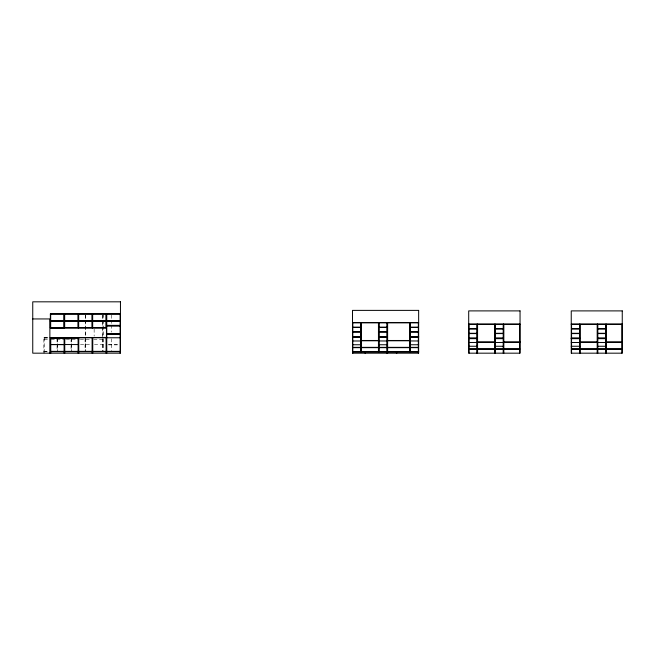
<?xml version="1.0" encoding="UTF-8"?>
<svg xmlns="http://www.w3.org/2000/svg" width="655" height="655" viewBox="0 0 655 655"><rect width="100%" height="100%" fill="white"/><g stroke="black" fill="none" stroke-linecap="round" stroke-linejoin="round"><path stroke-width="0.49" stroke-dasharray="3.27 2.46" d="M47.921 337.431L43.877 337.431L43.877 353.176M43.877 337.767L48.691 337.767M44.18 338.078L48.142 338.078M44.18 339.478L50.124 339.478M51.115 339.478L65.32 339.478M66.278 339.478L79.32 339.478M80.278 339.478L91.184 339.478M93.714 339.478L105.185 339.478M80.45 344.563L90.447 344.563M94.451 344.563L104.456 344.563M108.452 344.563L118.457 344.563M108.452 344.874L118.457 344.874M43.877 351.358L48.691 351.358M43.877 351.669L48.691 351.669M111.686 315.12L111.686 319.124M111.686 320.123L111.686 324.135M111.686 325.134L111.686 332.142M111.686 338.766L111.686 350.679M103.22 314.113L103.22 319.124M103.22 320.123L103.22 336.154M103.22 338.741L103.22 350.392M102.909 315.12L102.909 336.154M102.909 338.741L102.909 350.679M102.598 315.12L102.598 321.13M102.598 322.129L102.598 337.153M102.598 338.741L102.598 351.358M94.14 329.137L94.14 336.154M85.674 315.12L85.674 319.124M85.674 320.123L85.674 336.154M85.674 337.767L85.674 350.392M85.363 315.12L85.363 337.153M85.363 338.741L85.363 350.679M85.06 338.741L85.06 350.392M71.673 337.767L71.673 342.622M71.673 343.597L71.673 350.392M71.362 338.741L71.362 350.679M71.059 338.741L71.059 344.563M71.059 345.537L71.059 350.392M57.673 337.767L57.673 342.622M57.673 343.597L57.673 350.392M57.362 338.741L57.362 350.679M57.059 338.741L57.059 344.563M57.059 345.537L57.059 350.392M44.18 337.767L44.18 351.358M44.18 351.669L44.18 353.176"/><path stroke-width="0.98" d="M120.454 313.81L50.361 313.81L50.361 328.016L106.364 328.016L106.364 313.81M50.361 314.113L120.454 314.113M32.75 318.944L49.87 318.944L49.87 353.176M50.361 320.606L120.454 320.606M50.435 320.844L64.296 320.844L64.296 313.876M50.361 320.909L120.454 320.909M50.361 321.22L120.454 321.22M352.496 322.538L418.651 322.538M352.496 322.841L418.651 322.841M468.702 324.045L520.045 324.045M571.242 324.045L622.25 324.045M468.702 324.348L520.045 324.348M571.242 324.348L622.25 324.348M106.454 325.363L120.454 325.363M106.454 325.666L120.454 325.666M106.454 325.977L120.454 325.977M352.808 327.156L360.749 327.156M379.065 327.156L387.007 327.156M410.407 327.156L418.348 327.156M352.808 327.467L360.749 327.467M379.065 327.467L387.007 327.467M410.407 327.467L418.348 327.467M50.361 327.705L106.364 327.705M50.435 327.942L64.296 327.942L64.296 320.983M469.005 328.663L476.946 328.663M495.262 328.663L503.204 328.663M571.553 328.663L579.495 328.663M597.81 328.663L605.752 328.663M469.005 328.974L476.946 328.974M495.262 328.974L503.204 328.974M571.553 328.974L579.495 328.974M597.81 328.974L605.752 328.974M352.808 331.782L360.749 331.782M379.065 331.782L387.007 331.782M410.407 331.782L418.348 331.782M352.808 332.085L360.749 332.085M379.065 332.085L387.007 332.085M410.407 332.085L418.348 332.085M469.005 333.289L476.946 333.289M495.262 333.289L503.204 333.289M571.553 333.289L579.495 333.289M597.81 333.289L605.752 333.289M106.454 333.682L120.454 333.682M469.005 333.591L476.946 333.591M495.262 333.591L503.204 333.591M571.553 333.591L579.495 333.591M597.81 333.591L605.752 333.591M106.454 333.985L120.454 333.985M106.454 334.296L120.454 334.296M352.496 336.539L361.061 336.539M378.754 336.539L387.31 336.539M410.095 336.539L418.651 336.539M352.496 336.842L361.061 336.842M378.754 336.842L387.31 336.842M410.095 336.842L418.651 336.842M352.496 337.186L361.061 337.153M378.754 337.186L387.31 337.153M410.095 337.153L418.651 337.153M106.454 337.431L50.108 337.767L120.454 337.767M50.517 337.841L64.378 337.841M468.702 338.046L477.258 338.046M494.959 338.046L503.515 338.046M571.242 338.046L579.798 338.046M597.499 338.046L606.055 338.046M50.754 338.078L64.141 338.078M64.755 338.078L78.141 338.078M468.702 338.348L477.258 338.348M494.959 338.348L503.515 338.348M571.242 338.348L579.798 338.348M597.499 338.348L606.055 338.348M468.702 338.66L477.258 338.66M494.959 338.66L503.515 338.66M571.242 338.66L579.798 338.66M597.499 338.66L606.055 338.66M361.061 340.477L378.754 340.477M387.31 340.477L410.095 340.477M361.061 340.78L378.754 340.78M387.31 340.78L410.095 340.78M352.496 340.985L361.061 340.985M378.754 340.952L387.31 340.985M410.095 340.952L418.651 340.985M477.258 341.984L494.959 341.984M503.515 341.984L520.045 341.984M579.798 341.984L597.499 341.984M606.055 341.984L622.25 341.984M477.258 342.287L494.959 342.287M503.515 342.287L520.045 342.287M579.798 342.287L597.499 342.287M606.055 342.287L622.25 342.287M468.702 342.491L477.258 342.459M494.959 342.491L503.515 342.459M571.242 342.491L579.798 342.491M597.499 342.459L606.055 342.491M50.517 344.497L78.453 344.563M50.517 344.636L64.378 344.636M352.496 344.751L361.061 344.751M378.754 344.751L387.31 344.751M410.095 344.751L418.651 344.751M468.702 346.258L477.258 346.258M494.959 346.258L503.515 346.258M571.242 346.258L579.798 346.258M597.499 346.258L606.055 346.258M352.808 347.355L360.749 347.355M361.363 347.355L378.451 347.355M379.065 347.355L387.007 347.355M387.621 347.355L409.784 347.355M410.407 347.355L418.348 347.355M352.808 347.666L360.749 347.666M361.363 347.666L378.451 347.666M379.065 347.666L387.007 347.666M387.621 347.666L409.784 347.666M410.407 347.666L418.348 347.666M469.005 348.861L476.946 348.861M477.569 348.861L494.648 348.861M495.262 348.861L503.204 348.861M503.826 348.861L519.742 348.861M571.553 348.861L579.495 348.861M580.109 348.861L597.188 348.861M597.81 348.861L605.752 348.861M606.366 348.861L621.939 348.861M469.005 349.172L476.946 349.172M477.569 349.172L494.648 349.172M495.262 349.172L503.204 349.172M503.826 349.172L519.742 349.172M571.553 349.172L579.495 349.172M580.109 349.172L597.188 349.172M597.81 349.172L605.752 349.172M606.366 349.172L621.939 349.172M50.451 351.358L120.454 351.358M50.451 351.669L120.454 351.669M352.496 351.669L418.651 351.669M352.496 351.972L418.651 351.972M621.939 324.348L621.939 341.984M621.939 342.287L621.939 353.176M606.366 324.348L606.366 341.984M606.366 342.287L606.366 353.176M606.055 324.045L606.055 353.176M605.752 324.348L605.752 338.046M605.752 338.66L605.752 353.176M597.81 324.348L597.81 338.046M597.81 338.66L597.81 353.176M597.499 324.045L597.499 353.176M597.188 324.348L597.188 341.984M597.188 342.287L597.188 353.176M580.109 324.348L580.109 341.984M580.109 342.287L580.109 353.176M579.798 324.045L579.798 353.176M579.495 324.348L579.495 338.046M579.495 338.66L579.495 353.176M571.553 324.348L571.553 338.046M571.553 338.66L571.553 353.176M519.742 324.348L519.742 341.984M519.742 342.287L519.742 353.176M503.826 324.348L503.826 341.984M503.826 342.287L503.826 353.176M503.515 324.045L503.515 353.176M503.204 324.348L503.204 338.046M503.204 338.66L503.204 353.176M495.262 324.348L495.262 338.046M495.262 338.66L495.262 353.176M494.959 324.045L494.959 353.176M494.648 324.348L494.648 341.984M494.648 342.287L494.648 353.176M477.569 324.348L477.569 341.984M477.569 342.287L477.569 353.176M477.258 324.045L477.258 353.176M476.946 324.348L476.946 338.046M476.946 338.66L476.946 353.176M469.005 324.348L469.005 338.046M469.005 338.66L469.005 353.176M418.348 322.841L418.348 336.539M418.348 337.153L418.348 351.669M418.348 351.972L418.348 353.176M410.407 322.841L410.407 336.539M410.407 337.153L410.407 351.669M410.095 322.538L410.095 351.669M409.784 322.841L409.784 340.477M409.784 340.78L409.784 351.669M396.758 351.972L396.758 353.176M396.455 351.972L396.455 353.176M387.621 322.841L387.621 340.477M387.621 340.78L387.621 351.669M387.621 351.972L387.621 353.176M387.31 322.538L387.31 353.176M387.007 322.841L387.007 336.539M387.007 337.153L387.007 351.669M387.007 351.972L387.007 353.176M379.065 322.841L379.065 336.539M379.065 337.153L379.065 351.669M378.754 322.538L378.754 351.669M378.451 322.841L378.451 340.477M378.451 340.78L378.451 351.669M365.424 351.972L365.424 353.176M365.113 351.972L365.113 353.176M361.363 322.841L361.363 340.477M361.363 340.78L361.363 351.669M361.061 322.538L361.061 351.669M360.749 322.841L360.749 336.539M360.749 337.153L360.749 351.669M352.808 322.841L352.808 336.539M352.808 337.153L352.808 351.669M352.808 351.972L352.808 353.176M120.143 314.113L120.143 320.606M120.143 321.22L120.143 325.363M120.143 325.977L120.143 333.682M120.143 334.296L120.143 351.358M120.143 351.669L120.143 353.176M106.757 314.113L106.757 320.606M106.757 321.22L106.757 325.363M106.757 325.977L106.757 333.682M106.757 334.296L106.757 351.358M106.757 351.669L106.757 353.176M106.454 313.81L106.454 353.176M106.143 337.767L106.143 351.358M106.143 351.669L106.143 353.176M106.061 314.113L106.061 320.606M106.061 321.22L106.061 327.705M92.756 337.767L92.756 351.358M92.756 351.669L92.756 353.176M92.674 314.113L92.674 320.606M92.674 321.22L92.674 327.705M92.363 313.81L92.363 328.016M92.453 337.767L92.453 353.176M92.142 337.767L92.142 351.358M92.142 351.669L92.142 353.176M92.06 314.113L92.06 320.606M92.06 321.22L92.06 327.705M78.756 337.767L78.756 351.358M78.756 351.669L78.756 353.176M78.674 314.113L78.674 320.606M78.674 321.22L78.674 327.705M78.453 337.767L78.453 353.176M78.363 313.81L78.363 328.016M78.141 337.767L78.141 351.358M78.141 351.669L78.141 353.176M78.06 314.113L78.06 320.606M78.06 321.22L78.06 327.705M64.673 314.113L64.673 320.606M64.673 321.22L64.673 327.705M64.755 337.767L64.755 351.358M64.755 351.669L64.755 353.176M64.362 313.81L64.362 328.016M64.452 337.767L64.452 353.176M64.141 337.767L64.141 351.358M64.141 351.669L64.141 353.176M64.059 314.113L64.059 320.606M64.059 321.22L64.059 327.705M50.754 337.767L50.754 351.358M50.754 351.669L50.754 353.176M50.672 314.113L50.672 320.606M50.672 321.22L50.672 327.705M50.451 337.767L50.451 353.176M120.454 301.824L32.75 301.824L32.75 353.176L120.454 353.176L120.454 301.824M418.651 310.38L352.496 310.38L352.496 353.176L418.651 353.176L418.651 310.38M520.045 310.896L468.702 310.896L468.702 353.176L520.045 353.176L520.045 310.896M622.25 310.896L571.242 310.896L571.242 353.176L622.25 353.176L622.25 310.896"/></g></svg>
